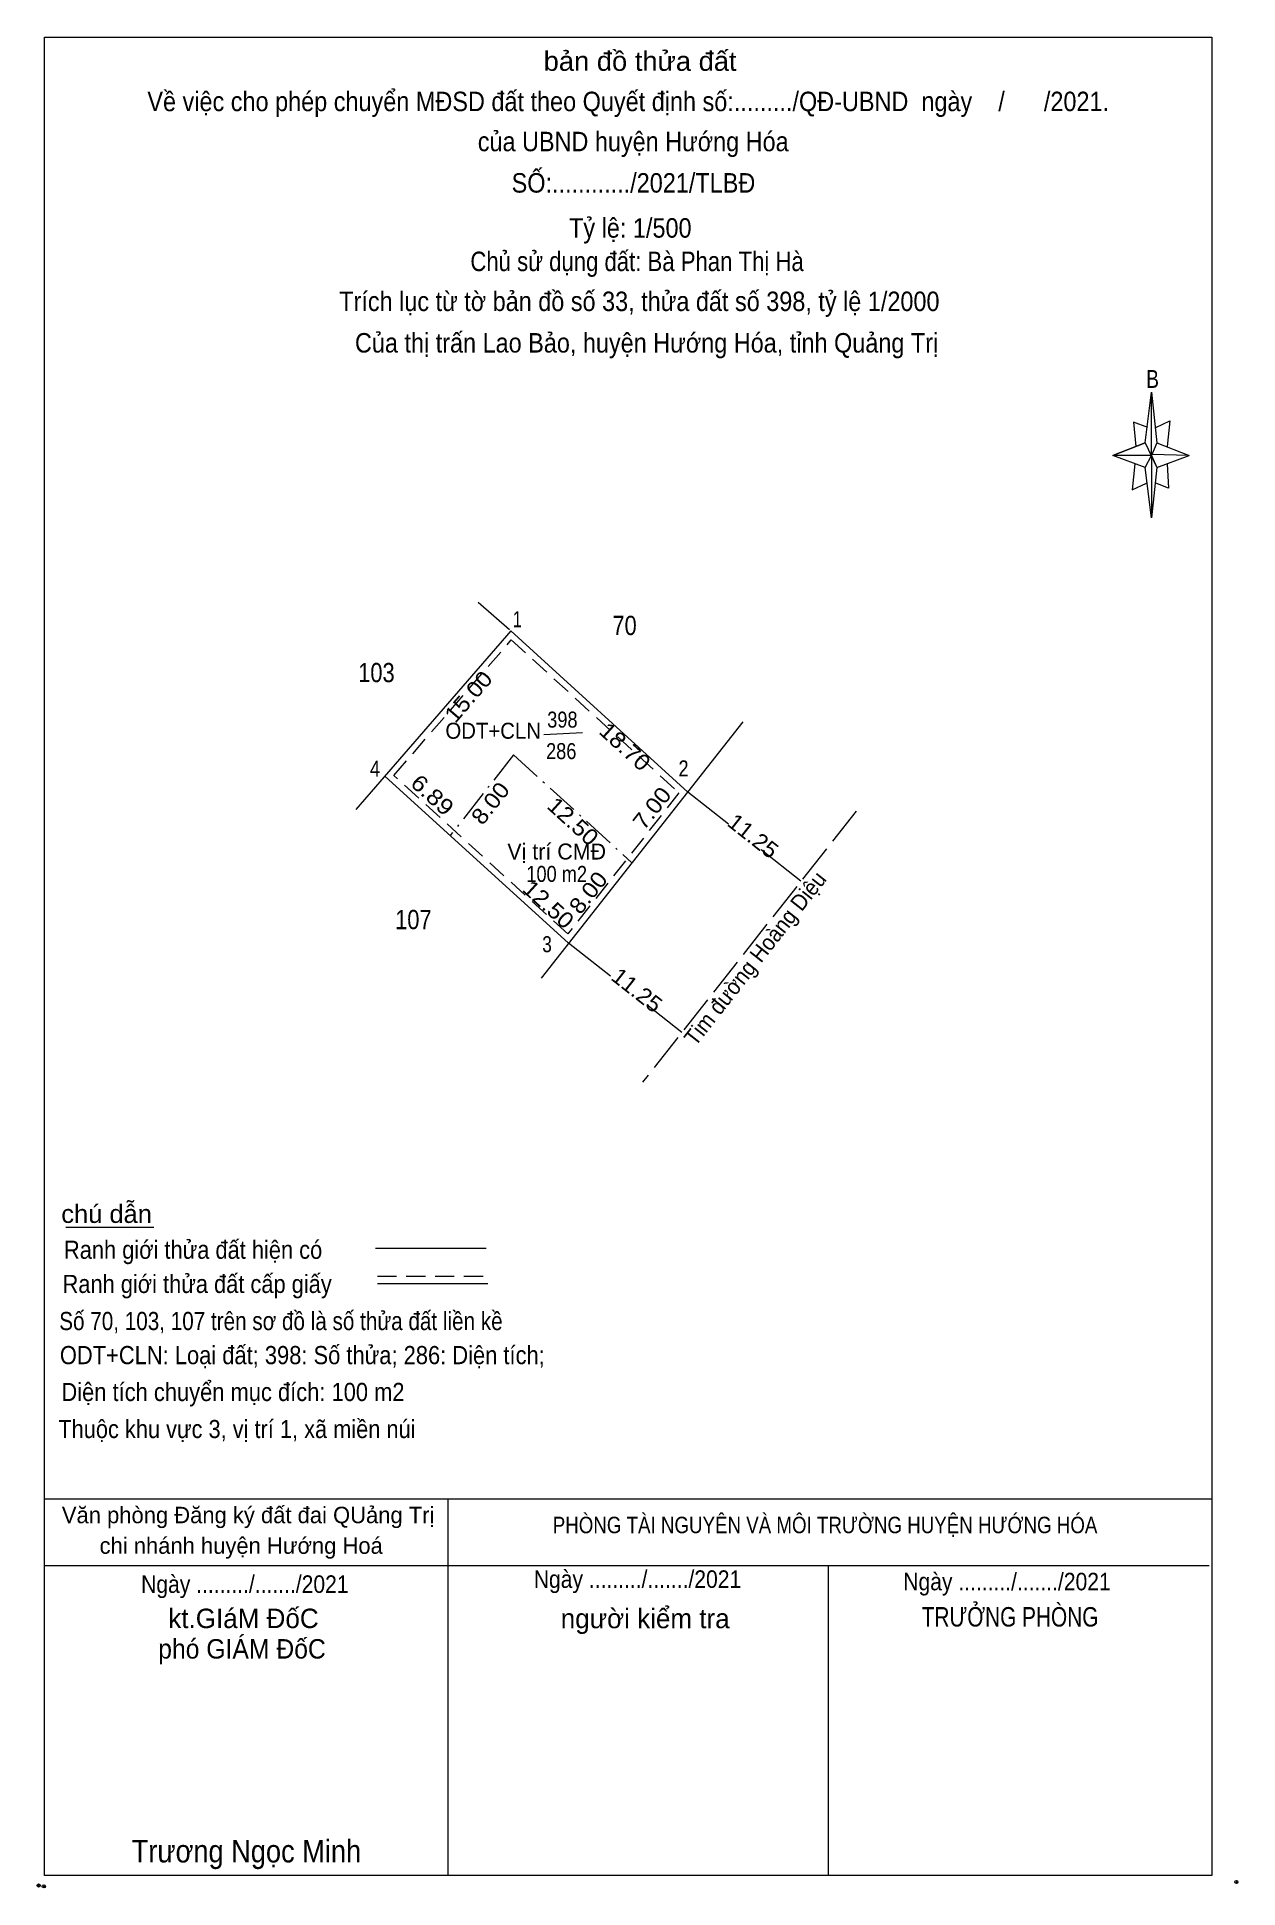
# Model space of a CAD drawing. Header units: metres. Extents: x 537900 to 538181, y 1837318 to 1837463.
# Drawn here: x 537900.1 to 537993.9, y 1837318.3 to 1837462.8 of the extents above.
import ezdxf
from ezdxf.enums import TextEntityAlignment as Align

# ---------------------------------------------------------------- set-up
doc = ezdxf.new("R2010")
doc.units = ezdxf.units.M
doc.header["$LTSCALE"] = 0.5
doc.header["$PDMODE"] = 32
doc.header["$PDSIZE"] = 0.25
for name, pattern in [('DOT_DASHED', [7.7, 5, -1.2, 0.3, -1.2]), ('LONG_DASHED', [7.5, 6, -1.5]), ('MEDIUM_DASHED', [4.5, 3, -1.5])]:
    doc.linetypes.add(name, pattern=pattern)
for name, color, linetype, lineweight in [('1', 7, 'MEDIUM_DASHED', 13), ('10', 7, 'Continuous', 13), ('17', 7, 'Continuous', 13), ('5', 7, 'Continuous', 13), ('6', 7, 'Continuous', 13), ('63', 7, 'Continuous', 13)]:
    doc.layers.add(name, color=color, linetype=linetype, lineweight=lineweight)

msp = doc.modelspace()

# ---------------------------------------------------------------- linework, layer by layer
at = {"layer": '1'}
msp.add_lwpolyline([(537937.12, 1837415.76), (537950.22, 1837403.82), (537941.54, 1837392.8), (537927.96, 1837405.17)], close=True, dxfattribs=at)
at = {"layer": '10'}
for p, q in [((537934.55, 1837418.71), (537936.99, 1837416.56)), ((537937.08, 1837416.48), (537924.99, 1837402.51)), ((537937.08, 1837416.48), (537950.9, 1837403.88))]:
    msp.add_line(p, q, dxfattribs=at)
at = {"layer": '17'}
for p, q in [((537955.21, 1837409.35), (537939.46, 1837389.35)), ((537939.67, 1837408.36), (537942.68, 1837408.54)), ((537927.26, 1837405.13), (537941.6, 1837392.07)), ((537902.35, 1837369.91), (537909.21, 1837369.91))]:
    msp.add_line(p, q, dxfattribs=at)
at = {"layer": '17', "linetype": 'DOT_DASHED'}
for q in [(537932.36, 1837400.49), (537946.55, 1837398.36)]:
    msp.add_line((537937.31, 1837406.78), q, dxfattribs=at)
at = {"layer": '17', "linetype": 'LONG_DASHED'}
msp.add_line((537964.05, 1837402.39), (537947.38, 1837381.22), dxfattribs=at)
at = {"layer": '5'}
for p, q in [((537986.62, 1837431.14), (537987.12, 1837435.1)), ((537986.62, 1837429.23), (537984.1, 1837430.15)), ((537987.52, 1837431.14), (537990.06, 1837430.15)), ((537987.52, 1837429.23), (537987.12, 1837425.29)), ((537988.33, 1837429.52), (537988.45, 1837427.61)), ((537988.45, 1837427.61), (537987.44, 1837428.01)), ((537900.69, 1837348.69), (537991.82, 1837348.69)), ((537932.19, 1837319.28), (537932.19, 1837348.69)), ((537900.69, 1837343.47), (537991.61, 1837343.47)), ((537900.69, 1837343.47), (537991.61, 1837343.47)), ((537900.69, 1837319.28), (537900.69, 1837343.47)), ((537961.89, 1837319.28), (537961.89, 1837343.47))]:
    msp.add_line(p, q, dxfattribs=at)
for points in [[(537900.69, 1837462.84), (537991.82, 1837462.84), (537991.82, 1837319.28), (537900.69, 1837319.28)], [(537987.12, 1837435.1), (537987.52, 1837431.14), (537987.12, 1837430.15)], [(537987.12, 1837430.15), (537984.1, 1837430.15), (537986.62, 1837431.14), (537987.52, 1837429.23), (537990.06, 1837430.15), (537987.12, 1837430.24)], [(537987.12, 1837430.15), (537987.12, 1837425.29), (537986.62, 1837429.23)]]:
    msp.add_lwpolyline(points, close=True, dxfattribs=at)
for points in [[(537986.83, 1837432.35), (537985.72, 1837432.76), (537985.9, 1837430.85)], [(537987.44, 1837432.35), (537988.55, 1837432.87), (537988.33, 1837430.85)], [(537987.12, 1837430.15), (537986.62, 1837431.14), (537984.1, 1837430.15)], [(537987.12, 1837430.15), (537987.52, 1837429.23), (537990.06, 1837430.15)], [(537985.82, 1837429.52), (537985.61, 1837427.49), (537986.71, 1837428.01)], [(537991.82, 1837319.28), (537900.69, 1837319.28), (537900.69, 1837343.47)]]:
    msp.add_lwpolyline(points, dxfattribs=at)
for p in [(537900.22, 1837318.49), (537900.62, 1837318.42)]:
    msp.add_point(p, dxfattribs=at)
at = {"layer": '6'}
for p, q in [((537926.52, 1837368.26), (537935.16, 1837368.26)), ((537926.67, 1837365.51), (537935.29, 1837365.51)), ((537900.69, 1837348.69), (537991.82, 1837348.69))]:
    msp.add_line(p, q, dxfattribs=at)
at = {"layer": '6', "linetype": 'MEDIUM_DASHED'}
msp.add_line((537926.67, 1837366.08), (537935.35, 1837366.08), dxfattribs=at)
at = {"layer": '6'}
msp.add_point((537993.74, 1837318.76), dxfattribs=at)
at = {"layer": '63'}
for p, q in [((537954.08, 1837401.38), (537950.9, 1837403.88)), ((537959.74, 1837396.92), (537956.63, 1837399.36)), ((537944.86, 1837389.5), (537941.6, 1837392.07)), ((537950.44, 1837385.11), (537947.72, 1837387.25))]:
    msp.add_line(p, q, dxfattribs=at)

# ---------------------------------------------------------------- texts
at = {"layer": '17'}
for s, height, width, p in [('70', 1.5, 0.85, (537945.97, 1837416.14)), ('103', 1.5, 0.85, (537926.595, 1837412.46)), ('398', 1.25, 0.85, (537941.115, 1837408.91)), ('ODT+CLN', 1.25, 0.95, (537935.71, 1837408.04)), ('286', 1.25, 0.85, (537941.025, 1837406.45)), ('100 m2', 1.25, 0.85, (537940.67, 1837396.86)), ('107', 1.5, 0.85, (537929.48, 1837393.17))]:
    msp.add_text(s, height=height, dxfattribs=dict(at, width=width)).set_placement(p, align=Align.CENTER)
msp.add_text('Vị trí CMĐ', height=1.25, dxfattribs=at).set_placement((537940.67, 1837398.61), align=Align.CENTER)
at = {"layer": '5'}
for s, height, width, p in [('bản đồ thửa đất', 1.519, 1.05, (537947.185, 1837460.2)), ('Về việc cho phép chuyển MĐSD đất theo Quyết định số:........./QĐ-UBND  ngày    /      /2021.', 1.521, 0.9, (537946.255, 1837457.05)), ('của UBND huyện Hướng Hóa', 1.519, 0.9, (537946.645, 1837453.92)), ('SỐ:............/2021/TLBĐ', 1.521, 0.9, (537946.665, 1837450.69)), ('Tỷ lệ: 1/500', 1.521, 0.9, (537946.42, 1837447.17)), ('Chủ sử dụng đất: Bà Phan Thị Hà', 1.52, 0.85, (537946.945, 1837444.56)), ('Trích lục từ tờ bản đồ số 33, thửa đất số 398, tỷ lệ 1/2000 ', 1.52, 0.9, (537947.38, 1837441.44)), ('Của thị trấn Lao Bảo, huyện Hướng Hóa, tỉnh Quảng Trị', 1.52, 0.9, (537947.69, 1837438.2)), ('B', 1.395, 0.8, (537987.195, 1837435.44)), ('Ngày ........./......./2021', 1.368, 0.9, (537916.32, 1837341.34)), ('Ngày ........./......./2021', 1.368, 0.9, (537946.98, 1837341.73)), ('Ngày ........./......./2021', 1.368, 0.9, (537975.83, 1837341.54)), ('TRƯỞNG PHÒNG', 1.519, 0.8, (537976.07, 1837338.71)), ('phó GIÁM ĐốC', 1.519, 0.95, (537916.1, 1837336.21)), ('Trương Ngọc Minh', 1.764, 0.9, (537916.445, 1837320.29))]:
    msp.add_text(s, height=height, dxfattribs=dict(at, width=width)).set_placement(p, align=Align.CENTER)
for s, p in [('kt.GIáM ĐốC', (537916.215, 1837338.59)), ('người kiểm tra', (537947.58, 1837338.58))]:
    msp.add_text(s, height=1.519, dxfattribs=at).set_placement(p, align=Align.CENTER)
at = {"layer": '6'}
for s, height, width, p in [('chú dẫn', 1.416, 1.05, (537901.99, 1837370.23)), ('Ranh giới thửa đất hiện có ', 1.416, 0.9, (537902.2, 1837367.43)), ('Ranh giới thửa đất cấp giấy', 1.416, 0.9, (537902.09, 1837364.76)), ('Số 70, 103, 107 trên sơ đồ là số thửa đất liền kề', 1.42, 0.85, (537901.83, 1837361.86)), ('ODT+CLN: Loại đất; 398: Số thửa; 286: Diện tích;', 1.42, 0.9, (537901.88, 1837359.2)), ('Diện tích chuyển mục đích: 100 m2 ', 1.42, 0.9, (537902, 1837356.32)), ('Thuộc khu vực 3, vị trí 1, xã miền núi', 1.413, 0.9, (537901.76, 1837353.43))]:
    msp.add_text(s, height=height, dxfattribs=dict(at, width=width)).set_placement(p)
for s, p in [(' Văn phòng Đăng ký đất đai QUảng Trị', (537916.34, 1837346.78)), ('chi nhánh huyện Hướng Hoá', (537916.035, 1837344.39))]:
    msp.add_text(s, height=1.283, dxfattribs=at).set_placement(p, align=Align.CENTER)
at = {"layer": '6', "width": 0.85}
msp.add_text('PHÒNG TÀI NGUYÊN VÀ MÔI TRƯỜNG HUYỆN HƯỚNG HÓA', height=1.286, dxfattribs=at).set_placement((537961.625, 1837346), align=Align.CENTER)
at = {"layer": '63'}
for s, width, p in [(' 1', 0.75, (537937.95, 1837416.75)), (' 4', 0.85, (537926.88, 1837405.09)), (' 2', 0.85, (537950.97, 1837405.1)), (' 3', 0.8, (537940.29, 1837391.37))]:
    msp.add_text(s, height=1.25, dxfattribs=dict(at, width=width)).set_placement(p, align=Align.RIGHT)
for s, rotation, width, p in [('15.00', 49.134, 1.1, (537934.251, 1837410.9211)), ('18.70', 317.644, 1.1, (537945.5839, 1837406.9618)), ('6.89', 317.675, 1.15, (537930.5442, 1837403.1856)), ('8.00', 51.781, 1.1, (537935.982, 1837402.6183)), ('7.00', 51.781, 1.1, (537948.602, 1837402.2383)), ('12.50', 317.675, 1.1, (537941.5242, 1837401.1333)), ('11.25', 321.786, 1.05, (537955.6234, 1837399.958)), ('12.50', 317.675, 1.1, (537939.6042, 1837394.6433)), ('8.00', 51.781, 1.1, (537943.622, 1837395.6383)), ('Tim đường Hoàng Diệu', 51.782, 0.95, (537956.6595, 1837390.5034)), ('11.25', 321.786, 1.05, (537946.5534, 1837387.918))]:
    msp.add_text(s, height=1.25, rotation=rotation, dxfattribs=dict(at, width=width)).set_placement(p, align=Align.CENTER)

doc.saveas('drawing.dxf')
